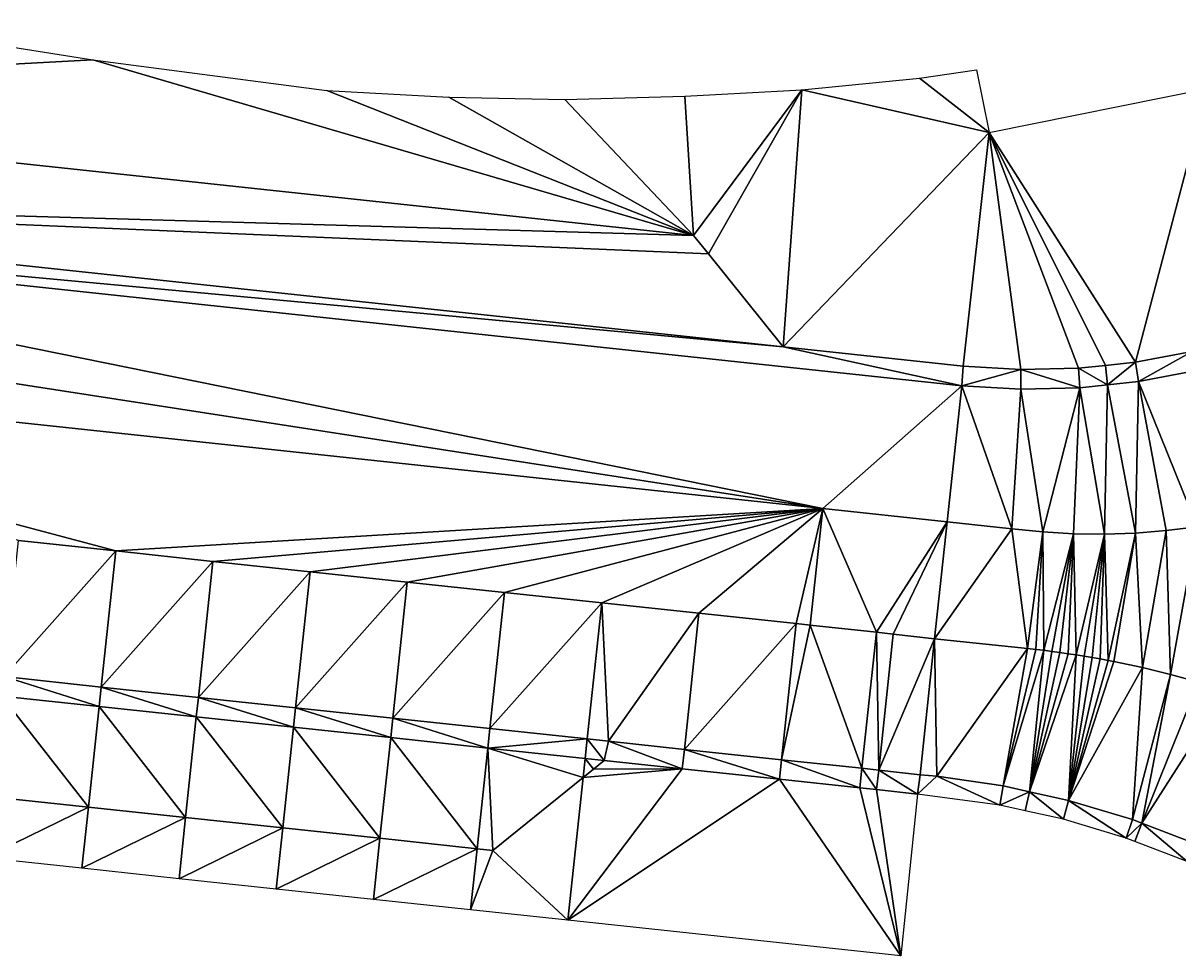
# Model space of a CAD drawing. Header units: millimetres. Extents: x 236046 to 236475, y 140480 to 140633.
# Drawn here: x 236309.53 to 236339.09, y 140524.21 to 140548.07 of the extents above; entities that cross this region are included whole.
import ezdxf

# ---------------------------------------------------------------- set-up
doc = ezdxf.new("R2010")
doc.units = ezdxf.units.MM
doc.layers.add('pas de calque', color=7, linetype='Continuous')

msp = doc.modelspace()

# ---------------------------------------------------------------- linework, layer by layer
at = {"layer": 'pas de calque'}
for points in [[(236311.315, 140547.127, 76.22), (236293.622, 140546.177, 75.969), (236305.383, 140548.07, 76.16), (236311.315, 140547.127, 76.22)], [(236326.678, 140542.641, 76.263), (236293.622, 140546.177, 75.969), (236311.315, 140547.127, 76.22), (236326.678, 140542.641, 76.263)], [(236317.295, 140546.35, 76.276), (236326.678, 140542.641, 76.263), (236311.315, 140547.127, 76.22), (236317.295, 140546.35, 76.276)], [(236333.913, 140546.873, 76.1), (236334.234, 140545.275, 76.1), (236332.46, 140546.661, 76.147), (236333.913, 140546.873, 76.1)], [(236332.46, 140546.661, 76.147), (236334.234, 140545.275, 76.1), (236329.444, 140546.364, 76.244), (236332.46, 140546.661, 76.147)], [(236337.984, 140539.397, 76.441), (236334.234, 140545.275, 76.1), (236339.825, 140546.399, 76.334), (236337.984, 140539.397, 76.441)], [(236339.825, 140546.399, 76.334), (236339.428, 140539.671, 76.49), (236337.984, 140539.397, 76.441), (236339.825, 140546.399, 76.334)], [(236326.678, 140542.641, 76.263), (236293.346, 140543.597, 75.904), (236293.622, 140546.177, 75.969), (236326.678, 140542.641, 76.263)], [(236320.419, 140546.172, 76.298), (236326.678, 140542.641, 76.263), (236317.295, 140546.35, 76.276), (236320.419, 140546.172, 76.298)], [(236323.384, 140546.117, 76.319), (236326.678, 140542.641, 76.263), (236320.419, 140546.172, 76.298), (236323.384, 140546.117, 76.319)], [(236326.454, 140546.203, 76.34), (236326.678, 140542.641, 76.263), (236323.384, 140546.117, 76.319), (236326.454, 140546.203, 76.34)], [(236329.444, 140546.364, 76.244), (236326.678, 140542.641, 76.263), (236326.454, 140546.203, 76.34), (236329.444, 140546.364, 76.244)], [(236327.06, 140542.166, 76.256), (236326.678, 140542.641, 76.263), (236329.444, 140546.364, 76.244), (236327.06, 140542.166, 76.256)], [(236328.973, 140539.786, 76.221), (236327.06, 140542.166, 76.256), (236329.444, 140546.364, 76.244), (236328.973, 140539.786, 76.221)], [(236328.973, 140539.786, 76.221), (236329.444, 140546.364, 76.244), (236334.234, 140545.275, 76.1), (236328.973, 140539.786, 76.221)], [(236328.973, 140539.786, 76.221), (236334.234, 140545.275, 76.1), (236333.577, 140539.294, 76.262), (236328.973, 140539.786, 76.221)], [(236334.234, 140545.275, 76.1), (236335.052, 140539.208, 76.326), (236333.577, 140539.294, 76.262), (236334.234, 140545.275, 76.1)], [(236334.234, 140545.275, 76.1), (236337.984, 140539.397, 76.441), (236337.21, 140539.315, 76.412), (236334.234, 140545.275, 76.1)], [(236334.234, 140545.275, 76.1), (236337.21, 140539.315, 76.412), (236336.522, 140539.242, 76.386), (236334.234, 140545.275, 76.1)], [(236334.234, 140545.275, 76.1), (236336.522, 140539.242, 76.386), (236335.052, 140539.208, 76.326), (236334.234, 140545.275, 76.1)], [(236293.293, 140543.1, 75.904), (236293.346, 140543.597, 75.904), (236328.973, 140539.786, 76.221), (236293.293, 140543.1, 75.904)], [(236327.06, 140542.166, 76.256), (236293.346, 140543.597, 75.904), (236326.678, 140542.641, 76.263), (236327.06, 140542.166, 76.256)], [(236327.06, 140542.166, 76.256), (236328.973, 140539.786, 76.221), (236293.346, 140543.597, 75.904), (236327.06, 140542.166, 76.256)], [(236329.981, 140535.652, 76.321), (236293.107, 140541.358, 75.948), (236293.293, 140543.1, 75.904), (236329.981, 140535.652, 76.321)], [(236293.293, 140543.1, 75.904), (236333.536, 140538.795, 76.262), (236329.981, 140535.652, 76.321), (236293.293, 140543.1, 75.904)], [(236333.536, 140538.795, 76.262), (236293.293, 140543.1, 75.904), (236328.973, 140539.786, 76.221), (236333.536, 140538.795, 76.262)], [(236293.107, 140541.358, 75.948), (236329.981, 140535.652, 76.321), (236292.92, 140539.618, 75.991), (236293.107, 140541.358, 75.948)], [(236309.413, 140534.833, 76.124), (236292.92, 140539.618, 75.991), (236311.899, 140534.567, 76.156), (236309.413, 140534.833, 76.124)], [(236311.899, 140534.567, 76.156), (236292.92, 140539.618, 75.991), (236329.981, 140535.652, 76.321), (236311.899, 140534.567, 76.156)], [(236333.577, 140539.294, 76.262), (236333.536, 140538.795, 76.262), (236328.973, 140539.786, 76.221), (236333.577, 140539.294, 76.262)], [(236337.984, 140539.397, 76.441), (236339.428, 140539.671, 76.49), (236338.057, 140538.902, 76.441), (236337.984, 140539.397, 76.441)], [(236338.057, 140538.902, 76.441), (236339.428, 140539.671, 76.49), (236339.541, 140539.184, 76.49), (236338.057, 140538.902, 76.441)], [(236333.577, 140539.294, 76.262), (236335.052, 140539.208, 76.326), (236333.536, 140538.795, 76.262), (236333.577, 140539.294, 76.262)], [(236336.522, 140539.242, 76.386), (236337.21, 140539.315, 76.412), (236337.263, 140538.818, 76.412), (236336.522, 140539.242, 76.386)], [(236337.984, 140539.397, 76.441), (236337.263, 140538.818, 76.412), (236337.21, 140539.315, 76.412), (236337.984, 140539.397, 76.441)], [(236337.984, 140539.397, 76.441), (236338.057, 140538.902, 76.441), (236337.263, 140538.818, 76.412), (236337.984, 140539.397, 76.441)], [(236333.536, 140538.795, 76.262), (236335.052, 140539.208, 76.326), (236335.044, 140538.707, 76.326), (236333.536, 140538.795, 76.262)], [(236335.044, 140538.707, 76.326), (236335.052, 140539.208, 76.326), (236336.554, 140538.743, 76.386), (236335.044, 140538.707, 76.326)], [(236336.522, 140539.242, 76.386), (236336.554, 140538.743, 76.386), (236335.052, 140539.208, 76.326), (236336.522, 140539.242, 76.386)], [(236337.263, 140538.818, 76.412), (236336.554, 140538.743, 76.386), (236336.522, 140539.242, 76.386), (236337.263, 140538.818, 76.412)], [(236338.057, 140538.902, 76.441), (236339.541, 140539.184, 76.49), (236339.554, 140535.184, 76.644), (236338.057, 140538.902, 76.441)], [(236329.981, 140535.652, 76.321), (236333.536, 140538.795, 76.262), (236333.163, 140535.312, 76.349), (236329.981, 140535.652, 76.321)], [(236333.536, 140538.795, 76.262), (236334.819, 140535.135, 76.431), (236333.163, 140535.312, 76.349), (236333.536, 140538.795, 76.262)], [(236334.819, 140535.135, 76.431), (236333.536, 140538.795, 76.262), (236335.044, 140538.707, 76.326), (236334.819, 140535.135, 76.431)], [(236334.819, 140535.135, 76.431), (236335.044, 140538.707, 76.326), (236335.607, 140535.054, 76.47), (236334.819, 140535.135, 76.431)], [(236335.607, 140535.054, 76.47), (236335.044, 140538.707, 76.326), (236336.554, 140538.743, 76.386), (236335.607, 140535.054, 76.47)], [(236336.397, 140535.009, 76.507), (236335.607, 140535.054, 76.47), (236336.554, 140538.743, 76.386), (236336.397, 140535.009, 76.507)], [(236336.554, 140538.743, 76.386), (236337.189, 140534.999, 76.544), (236336.397, 140535.009, 76.507), (236336.554, 140538.743, 76.386)], [(236336.554, 140538.743, 76.386), (236337.263, 140538.818, 76.412), (236337.189, 140534.999, 76.544), (236336.554, 140538.743, 76.386)], [(236337.263, 140538.818, 76.412), (236337.98, 140535.025, 76.578), (236337.189, 140534.999, 76.544), (236337.263, 140538.818, 76.412)], [(236337.98, 140535.025, 76.578), (236337.263, 140538.818, 76.412), (236338.057, 140538.902, 76.441), (236337.98, 140535.025, 76.578)], [(236338.769, 140535.087, 76.612), (236337.98, 140535.025, 76.578), (236338.057, 140538.902, 76.441), (236338.769, 140535.087, 76.612)], [(236338.057, 140538.902, 76.441), (236339.554, 140535.184, 76.644), (236338.769, 140535.087, 76.612), (236338.057, 140538.902, 76.441)], [(236311.899, 140534.567, 76.156), (236329.981, 140535.652, 76.321), (236314.384, 140534.302, 76.188), (236311.899, 140534.567, 76.156)], [(236316.87, 140534.036, 76.22), (236314.384, 140534.302, 76.188), (236329.981, 140535.652, 76.321), (236316.87, 140534.036, 76.22)], [(236319.356, 140533.77, 76.252), (236316.87, 140534.036, 76.22), (236329.981, 140535.652, 76.321), (236319.356, 140533.77, 76.252)], [(236329.981, 140535.652, 76.321), (236321.842, 140533.505, 76.283), (236319.356, 140533.77, 76.252), (236329.981, 140535.652, 76.321)], [(236329.981, 140535.652, 76.321), (236324.328, 140533.239, 76.315), (236321.842, 140533.505, 76.283), (236329.981, 140535.652, 76.321)], [(236324.328, 140533.239, 76.315), (236329.981, 140535.652, 76.321), (236326.814, 140532.974, 76.347), (236324.328, 140533.239, 76.315)], [(236326.814, 140532.974, 76.347), (236329.981, 140535.652, 76.321), (236329.3, 140532.708, 76.379), (236326.814, 140532.974, 76.347)], [(236329.662, 140532.669, 76.384), (236329.3, 140532.708, 76.379), (236329.981, 140535.652, 76.321), (236329.662, 140532.669, 76.384)], [(236331.354, 140532.488, 76.405), (236329.662, 140532.669, 76.384), (236329.981, 140535.652, 76.321), (236331.354, 140532.488, 76.405)], [(236329.981, 140535.652, 76.321), (236333.163, 140535.312, 76.349), (236331.354, 140532.488, 76.405), (236329.981, 140535.652, 76.321)], [(236331.354, 140532.488, 76.405), (236333.163, 140535.312, 76.349), (236331.785, 140532.442, 76.411), (236331.354, 140532.488, 76.405)], [(236331.785, 140532.442, 76.411), (236333.163, 140535.312, 76.349), (236332.843, 140532.319, 76.425), (236331.785, 140532.442, 76.411)], [(236332.843, 140532.319, 76.425), (236333.163, 140535.312, 76.349), (236334.819, 140535.135, 76.431), (236332.843, 140532.319, 76.425)], [(236338.879, 140531.405, 76.748), (236338.769, 140535.087, 76.612), (236339.554, 140535.184, 76.644), (236338.879, 140531.405, 76.748)], [(236339.596, 140531.207, 76.789), (236338.879, 140531.405, 76.748), (236339.554, 140535.184, 76.644), (236339.596, 140531.207, 76.789)], [(236335.222, 140532.075, 76.55), (236332.843, 140532.319, 76.425), (236334.819, 140535.135, 76.431), (236335.222, 140532.075, 76.55)], [(236335.222, 140532.075, 76.55), (236334.819, 140535.135, 76.431), (236335.607, 140535.054, 76.47), (236335.222, 140532.075, 76.55)], [(236335.429, 140532.051, 76.561), (236335.222, 140532.075, 76.55), (236335.607, 140535.054, 76.47), (236335.429, 140532.051, 76.561)], [(236335.636, 140532.026, 76.571), (236335.429, 140532.051, 76.561), (236335.607, 140535.054, 76.47), (236335.636, 140532.026, 76.571)], [(236336.397, 140535.009, 76.507), (236335.636, 140532.026, 76.571), (236335.607, 140535.054, 76.47), (236336.397, 140535.009, 76.507)], [(236335.842, 140531.999, 76.582), (236335.636, 140532.026, 76.571), (236336.397, 140535.009, 76.507), (236335.842, 140531.999, 76.582)], [(236336.049, 140531.97, 76.593), (236335.842, 140531.999, 76.582), (236336.397, 140535.009, 76.507), (236336.049, 140531.97, 76.593)], [(236336.397, 140535.009, 76.507), (236336.255, 140531.94, 76.604), (236336.049, 140531.97, 76.593), (236336.397, 140535.009, 76.507)], [(236336.461, 140531.908, 76.615), (236336.255, 140531.94, 76.604), (236336.397, 140535.009, 76.507), (236336.461, 140531.908, 76.615)], [(236336.461, 140531.908, 76.615), (236336.397, 140535.009, 76.507), (236337.189, 140534.999, 76.544), (236336.461, 140531.908, 76.615)], [(236336.666, 140531.875, 76.626), (236336.461, 140531.908, 76.615), (236337.189, 140534.999, 76.544), (236336.666, 140531.875, 76.626)], [(236337.189, 140534.999, 76.544), (236336.871, 140531.84, 76.637), (236336.666, 140531.875, 76.626), (236337.189, 140534.999, 76.544)], [(236337.076, 140531.804, 76.648), (236336.871, 140531.84, 76.637), (236337.189, 140534.999, 76.544), (236337.076, 140531.804, 76.648)], [(236337.281, 140531.765, 76.658), (236337.076, 140531.804, 76.648), (236337.189, 140534.999, 76.544), (236337.281, 140531.765, 76.658)], [(236337.281, 140531.765, 76.658), (236337.189, 140534.999, 76.544), (236337.98, 140535.025, 76.578), (236337.281, 140531.765, 76.658)], [(236337.281, 140531.765, 76.658), (236337.98, 140535.025, 76.578), (236337.429, 140531.738, 76.667), (236337.281, 140531.765, 76.658)], [(236338.156, 140531.583, 76.707), (236337.429, 140531.738, 76.667), (236337.98, 140535.025, 76.578), (236338.156, 140531.583, 76.707)], [(236338.769, 140535.087, 76.612), (236338.156, 140531.583, 76.707), (236337.98, 140535.025, 76.578), (236338.769, 140535.087, 76.612)], [(236338.769, 140535.087, 76.612), (236338.879, 140531.405, 76.748), (236338.156, 140531.583, 76.707), (236338.769, 140535.087, 76.612)], [(236309.041, 140531.353, 76.212), (236309.413, 140534.833, 76.124), (236311.899, 140534.567, 76.156), (236309.041, 140531.353, 76.212)], [(236309.041, 140531.353, 76.212), (236311.899, 140534.567, 76.156), (236311.527, 140531.087, 76.243), (236309.041, 140531.353, 76.212)], [(236311.899, 140534.567, 76.156), (236314.384, 140534.302, 76.188), (236311.527, 140531.087, 76.243), (236311.899, 140534.567, 76.156)], [(236311.527, 140531.087, 76.243), (236314.384, 140534.302, 76.188), (236314.013, 140530.822, 76.275), (236311.527, 140531.087, 76.243)], [(236314.384, 140534.302, 76.188), (236316.87, 140534.036, 76.22), (236314.013, 140530.822, 76.275), (236314.384, 140534.302, 76.188)], [(236316.498, 140530.556, 76.307), (236314.013, 140530.822, 76.275), (236316.87, 140534.036, 76.22), (236316.498, 140530.556, 76.307)], [(236316.87, 140534.036, 76.22), (236319.356, 140533.77, 76.252), (236316.498, 140530.556, 76.307), (236316.87, 140534.036, 76.22)], [(236316.498, 140530.556, 76.307), (236319.356, 140533.77, 76.252), (236318.984, 140530.29, 76.339), (236316.498, 140530.556, 76.307)], [(236318.984, 140530.29, 76.339), (236319.356, 140533.77, 76.252), (236321.842, 140533.505, 76.283), (236318.984, 140530.29, 76.339)], [(236321.842, 140533.505, 76.283), (236321.47, 140530.025, 76.371), (236318.984, 140530.29, 76.339), (236321.842, 140533.505, 76.283)], [(236321.842, 140533.505, 76.283), (236324.328, 140533.239, 76.315), (236321.47, 140530.025, 76.371), (236321.842, 140533.505, 76.283)], [(236321.47, 140530.025, 76.371), (236324.328, 140533.239, 76.315), (236323.956, 140529.759, 76.403), (236321.47, 140530.025, 76.371)], [(236323.956, 140529.759, 76.403), (236324.328, 140533.239, 76.315), (236324.504, 140529.7, 76.41), (236323.956, 140529.759, 76.403)], [(236324.328, 140533.239, 76.315), (236326.814, 140532.974, 76.347), (236324.504, 140529.7, 76.41), (236324.328, 140533.239, 76.315)], [(236324.504, 140529.7, 76.41), (236326.814, 140532.974, 76.347), (236326.442, 140529.493, 76.435), (236324.504, 140529.7, 76.41)], [(236326.814, 140532.974, 76.347), (236329.3, 140532.708, 76.379), (236326.442, 140529.493, 76.435), (236326.814, 140532.974, 76.347)], [(236326.442, 140529.493, 76.435), (236329.3, 140532.708, 76.379), (236328.928, 140529.228, 76.467), (236326.442, 140529.493, 76.435)], [(236329.3, 140532.708, 76.379), (236329.662, 140532.669, 76.384), (236328.928, 140529.228, 76.467), (236329.3, 140532.708, 76.379)], [(236329.662, 140532.669, 76.384), (236330.982, 140529.008, 76.493), (236328.928, 140529.228, 76.467), (236329.662, 140532.669, 76.384)], [(236331.354, 140532.488, 76.405), (236330.982, 140529.008, 76.493), (236329.662, 140532.669, 76.384), (236331.354, 140532.488, 76.405)], [(236331.354, 140532.488, 76.405), (236331.413, 140528.962, 76.498), (236330.982, 140529.008, 76.493), (236331.354, 140532.488, 76.405)], [(236331.785, 140532.442, 76.411), (236331.413, 140528.962, 76.498), (236331.354, 140532.488, 76.405), (236331.785, 140532.442, 76.411)], [(236332.843, 140532.319, 76.425), (236331.413, 140528.962, 76.498), (236331.785, 140532.442, 76.411), (236332.843, 140532.319, 76.425)], [(236332.47, 140528.84, 76.512), (236331.413, 140528.962, 76.498), (236332.843, 140532.319, 76.425), (236332.47, 140528.84, 76.512)], [(236332.47, 140528.84, 76.512), (236332.843, 140532.319, 76.425), (236332.902, 140528.803, 76.534), (236332.47, 140528.84, 76.512)], [(236332.843, 140532.319, 76.425), (236335.222, 140532.075, 76.55), (236332.902, 140528.803, 76.534), (236332.843, 140532.319, 76.425)], [(236332.902, 140528.803, 76.534), (236335.222, 140532.075, 76.55), (236334.594, 140528.558, 76.625), (236332.902, 140528.803, 76.534)], [(236334.594, 140528.558, 76.625), (236335.222, 140532.075, 76.55), (236335.429, 140532.051, 76.561), (236334.594, 140528.558, 76.625)], [(236334.594, 140528.558, 76.625), (236335.429, 140532.051, 76.561), (236335.636, 140532.026, 76.571), (236334.594, 140528.558, 76.625)], [(236334.594, 140528.558, 76.625), (236335.636, 140532.026, 76.571), (236335.269, 140528.409, 76.663), (236334.594, 140528.558, 76.625)], [(236335.636, 140532.026, 76.571), (236335.842, 140531.999, 76.582), (236335.269, 140528.409, 76.663), (236335.636, 140532.026, 76.571)], [(236335.842, 140531.999, 76.582), (236336.049, 140531.97, 76.593), (236335.269, 140528.409, 76.663), (236335.842, 140531.999, 76.582)], [(236336.049, 140531.97, 76.593), (236336.255, 140531.94, 76.604), (236335.269, 140528.409, 76.663), (236336.049, 140531.97, 76.593)], [(236336.255, 140531.94, 76.604), (236336.461, 140531.908, 76.615), (236335.269, 140528.409, 76.663), (236336.255, 140531.94, 76.604)], [(236336.461, 140531.908, 76.615), (236336.264, 140528.188, 76.719), (236335.269, 140528.409, 76.663), (236336.461, 140531.908, 76.615)], [(236336.264, 140528.188, 76.719), (236336.461, 140531.908, 76.615), (236336.666, 140531.875, 76.626), (236336.264, 140528.188, 76.719)], [(236336.871, 140531.84, 76.637), (236336.264, 140528.188, 76.719), (236336.666, 140531.875, 76.626), (236336.871, 140531.84, 76.637)], [(236336.871, 140531.84, 76.637), (236337.076, 140531.804, 76.648), (236336.264, 140528.188, 76.719), (236336.871, 140531.84, 76.637)], [(236337.076, 140531.804, 76.648), (236337.281, 140531.765, 76.658), (236336.264, 140528.188, 76.719), (236337.076, 140531.804, 76.648)], [(236337.281, 140531.765, 76.658), (236337.429, 140531.738, 76.667), (236336.264, 140528.188, 76.719), (236337.281, 140531.765, 76.658)], [(236336.264, 140528.188, 76.719), (236337.429, 140531.738, 76.667), (236338.156, 140531.583, 76.707), (236336.264, 140528.188, 76.719)], [(236311.474, 140530.59, 76.243), (236308.988, 140530.856, 76.212), (236309.041, 140531.353, 76.212), (236311.474, 140530.59, 76.243)], [(236309.041, 140531.353, 76.212), (236311.527, 140531.087, 76.243), (236311.474, 140530.59, 76.243), (236309.041, 140531.353, 76.212)], [(236337.902, 140527.695, 76.815), (236336.264, 140528.188, 76.719), (236338.156, 140531.583, 76.707), (236337.902, 140527.695, 76.815)], [(236338.156, 140531.583, 76.707), (236338.879, 140531.405, 76.748), (236337.902, 140527.695, 76.815), (236338.156, 140531.583, 76.707)], [(236338.879, 140531.405, 76.748), (236338.139, 140527.604, 76.829), (236337.902, 140527.695, 76.815), (236338.879, 140531.405, 76.748)], [(236339.596, 140531.207, 76.789), (236338.139, 140527.604, 76.829), (236338.879, 140531.405, 76.748), (236339.596, 140531.207, 76.789)], [(236311.527, 140531.087, 76.243), (236313.959, 140530.324, 76.275), (236311.474, 140530.59, 76.243), (236311.527, 140531.087, 76.243)], [(236313.959, 140530.324, 76.275), (236311.527, 140531.087, 76.243), (236314.013, 140530.822, 76.275), (236313.959, 140530.324, 76.275)], [(236339.596, 140531.207, 76.789), (236340.307, 140530.987, 76.83), (236338.139, 140527.604, 76.829), (236339.596, 140531.207, 76.789)], [(236308.712, 140528.28, 76.276), (236308.988, 140530.856, 76.212), (236311.198, 140528.015, 76.308), (236308.712, 140528.28, 76.276)], [(236311.474, 140530.59, 76.243), (236311.198, 140528.015, 76.308), (236308.988, 140530.856, 76.212), (236311.474, 140530.59, 76.243)], [(236316.445, 140530.059, 76.307), (236313.959, 140530.324, 76.275), (236314.013, 140530.822, 76.275), (236316.445, 140530.059, 76.307)], [(236316.498, 140530.556, 76.307), (236316.445, 140530.059, 76.307), (236314.013, 140530.822, 76.275), (236316.498, 140530.556, 76.307)], [(236338.139, 140527.604, 76.829), (236340.307, 140530.987, 76.83), (236339.499, 140527.082, 76.912), (236338.139, 140527.604, 76.829)], [(236313.684, 140527.749, 76.34), (236311.198, 140528.015, 76.308), (236311.474, 140530.59, 76.243), (236313.684, 140527.749, 76.34)], [(236313.959, 140530.324, 76.275), (236313.684, 140527.749, 76.34), (236311.474, 140530.59, 76.243), (236313.959, 140530.324, 76.275)], [(236316.498, 140530.556, 76.307), (236318.931, 140529.793, 76.339), (236316.445, 140530.059, 76.307), (236316.498, 140530.556, 76.307)], [(236316.498, 140530.556, 76.307), (236318.984, 140530.29, 76.339), (236318.931, 140529.793, 76.339), (236316.498, 140530.556, 76.307)], [(236313.684, 140527.749, 76.34), (236313.959, 140530.324, 76.275), (236316.17, 140527.483, 76.372), (236313.684, 140527.749, 76.34)], [(236313.959, 140530.324, 76.275), (236316.445, 140530.059, 76.307), (236316.17, 140527.483, 76.372), (236313.959, 140530.324, 76.275)], [(236318.984, 140530.29, 76.339), (236321.417, 140529.527, 76.371), (236318.931, 140529.793, 76.339), (236318.984, 140530.29, 76.339)], [(236318.984, 140530.29, 76.339), (236321.47, 140530.025, 76.371), (236321.417, 140529.527, 76.371), (236318.984, 140530.29, 76.339)], [(236318.656, 140527.218, 76.404), (236316.17, 140527.483, 76.372), (236316.445, 140530.059, 76.307), (236318.656, 140527.218, 76.404)], [(236318.656, 140527.218, 76.404), (236316.445, 140530.059, 76.307), (236318.931, 140529.793, 76.339), (236318.656, 140527.218, 76.404)], [(236321.417, 140529.527, 76.371), (236321.47, 140530.025, 76.371), (236323.956, 140529.759, 76.403), (236321.417, 140529.527, 76.371)], [(236318.656, 140527.218, 76.404), (236318.931, 140529.793, 76.339), (236321.142, 140526.952, 76.436), (236318.656, 140527.218, 76.404)], [(236318.931, 140529.793, 76.339), (236321.417, 140529.527, 76.371), (236321.142, 140526.952, 76.436), (236318.931, 140529.793, 76.339)], [(236321.142, 140526.952, 76.436), (236321.417, 140529.527, 76.371), (236321.546, 140526.909, 76.441), (236321.142, 140526.952, 76.436)], [(236323.956, 140529.759, 76.403), (236323.903, 140529.262, 76.403), (236321.417, 140529.527, 76.371), (236323.956, 140529.759, 76.403)], [(236321.417, 140529.527, 76.371), (236323.851, 140528.774, 76.415), (236321.546, 140526.909, 76.441), (236321.417, 140529.527, 76.371)], [(236321.417, 140529.527, 76.371), (236323.903, 140529.262, 76.403), (236323.851, 140528.774, 76.415), (236321.417, 140529.527, 76.371)], [(236323.956, 140529.759, 76.403), (236324.389, 140529.21, 76.409), (236323.903, 140529.262, 76.403), (236323.956, 140529.759, 76.403)], [(236323.956, 140529.759, 76.403), (236324.504, 140529.7, 76.41), (236324.389, 140529.21, 76.409), (236323.956, 140529.759, 76.403)], [(236324.504, 140529.7, 76.41), (236326.389, 140528.996, 76.435), (236324.389, 140529.21, 76.409), (236324.504, 140529.7, 76.41)], [(236326.442, 140529.493, 76.435), (236326.389, 140528.996, 76.435), (236324.504, 140529.7, 76.41), (236326.442, 140529.493, 76.435)], [(236324.115, 140528.989, 76.412), (236323.851, 140528.774, 76.415), (236323.903, 140529.262, 76.403), (236324.115, 140528.989, 76.412)], [(236323.903, 140529.262, 76.403), (236324.389, 140529.21, 76.409), (236324.115, 140528.989, 76.412), (236323.903, 140529.262, 76.403)], [(236326.389, 140528.996, 76.435), (236326.442, 140529.493, 76.435), (236328.874, 140528.731, 76.467), (236326.389, 140528.996, 76.435)], [(236328.874, 140528.731, 76.467), (236326.442, 140529.493, 76.435), (236328.928, 140529.228, 76.467), (236328.874, 140528.731, 76.467)], [(236323.851, 140528.774, 76.415), (236326.389, 140528.996, 76.435), (236323.46, 140525.12, 76.649), (236323.851, 140528.774, 76.415)], [(236323.46, 140525.12, 76.649), (236326.389, 140528.996, 76.435), (236328.874, 140528.731, 76.467), (236323.46, 140525.12, 76.649)], [(236323.851, 140528.774, 76.415), (236324.115, 140528.989, 76.412), (236326.389, 140528.996, 76.435), (236323.851, 140528.774, 76.415)], [(236326.389, 140528.996, 76.435), (236324.115, 140528.989, 76.412), (236324.389, 140529.21, 76.409), (236326.389, 140528.996, 76.435)], [(236330.929, 140528.511, 76.493), (236328.874, 140528.731, 76.467), (236328.928, 140529.228, 76.467), (236330.929, 140528.511, 76.493)], [(236330.982, 140529.008, 76.493), (236330.929, 140528.511, 76.493), (236328.928, 140529.228, 76.467), (236330.982, 140529.008, 76.493)], [(236330.929, 140528.511, 76.493), (236330.982, 140529.008, 76.493), (236331.358, 140528.465, 76.498), (236330.929, 140528.511, 76.493)], [(236331.358, 140528.465, 76.498), (236330.982, 140529.008, 76.493), (236331.413, 140528.962, 76.498), (236331.358, 140528.465, 76.498)], [(236331.413, 140528.962, 76.498), (236332.409, 140528.344, 76.512), (236331.358, 140528.465, 76.498), (236331.413, 140528.962, 76.498)], [(236332.409, 140528.344, 76.512), (236331.413, 140528.962, 76.498), (236332.47, 140528.84, 76.512), (236332.409, 140528.344, 76.512)], [(236323.46, 140525.12, 76.649), (236321.546, 140526.909, 76.441), (236323.851, 140528.774, 76.415), (236323.46, 140525.12, 76.649)], [(236331.975, 140524.209, 76.595), (236323.46, 140525.12, 76.649), (236328.874, 140528.731, 76.467), (236331.975, 140524.209, 76.595)], [(236330.929, 140528.511, 76.493), (236331.975, 140524.209, 76.595), (236328.874, 140528.731, 76.467), (236330.929, 140528.511, 76.493)], [(236332.47, 140528.84, 76.512), (236332.902, 140528.803, 76.534), (236332.409, 140528.344, 76.512), (236332.47, 140528.84, 76.512)], [(236332.409, 140528.344, 76.512), (236332.902, 140528.803, 76.534), (236334.507, 140528.065, 76.625), (236332.409, 140528.344, 76.512)], [(236334.594, 140528.558, 76.625), (236334.507, 140528.065, 76.625), (236332.902, 140528.803, 76.534), (236334.594, 140528.558, 76.625)], [(236331.358, 140528.465, 76.498), (236331.975, 140524.209, 76.595), (236330.929, 140528.511, 76.493), (236331.358, 140528.465, 76.498)], [(236331.975, 140524.209, 76.595), (236331.358, 140528.465, 76.498), (236332.409, 140528.344, 76.512), (236331.975, 140524.209, 76.595)], [(236335.269, 140528.409, 76.663), (236334.507, 140528.065, 76.625), (236334.594, 140528.558, 76.625), (236335.269, 140528.409, 76.663)], [(236335.269, 140528.409, 76.663), (236335.161, 140527.92, 76.663), (236334.507, 140528.065, 76.625), (236335.269, 140528.409, 76.663)], [(236335.269, 140528.409, 76.663), (236336.138, 140527.704, 76.719), (236335.161, 140527.92, 76.663), (236335.269, 140528.409, 76.663)], [(236336.138, 140527.704, 76.719), (236335.269, 140528.409, 76.663), (236336.264, 140528.188, 76.719), (236336.138, 140527.704, 76.719)], [(236308.712, 140528.28, 76.276), (236311.198, 140528.015, 76.308), (236308.545, 140526.714, 76.458), (236308.712, 140528.28, 76.276)], [(236336.264, 140528.188, 76.719), (236337.74, 140527.222, 76.815), (236336.138, 140527.704, 76.719), (236336.264, 140528.188, 76.719)], [(236336.264, 140528.188, 76.719), (236337.902, 140527.695, 76.815), (236337.74, 140527.222, 76.815), (236336.264, 140528.188, 76.719)], [(236308.545, 140526.714, 76.458), (236311.198, 140528.015, 76.308), (236311.031, 140526.449, 76.49), (236308.545, 140526.714, 76.458)], [(236311.198, 140528.015, 76.308), (236313.684, 140527.749, 76.34), (236311.031, 140526.449, 76.49), (236311.198, 140528.015, 76.308)], [(236313.517, 140526.183, 76.522), (236311.031, 140526.449, 76.49), (236313.684, 140527.749, 76.34), (236313.517, 140526.183, 76.522)], [(236313.517, 140526.183, 76.522), (236313.684, 140527.749, 76.34), (236316.17, 140527.483, 76.372), (236313.517, 140526.183, 76.522)], [(236313.517, 140526.183, 76.522), (236316.17, 140527.483, 76.372), (236316.003, 140525.917, 76.553), (236313.517, 140526.183, 76.522)], [(236316.003, 140525.917, 76.553), (236316.17, 140527.483, 76.372), (236318.656, 140527.218, 76.404), (236316.003, 140525.917, 76.553)], [(236337.74, 140527.222, 76.815), (236337.902, 140527.695, 76.815), (236338.139, 140527.604, 76.829), (236337.74, 140527.222, 76.815)], [(236337.74, 140527.222, 76.815), (236338.139, 140527.604, 76.829), (236337.96, 140527.137, 76.829), (236337.74, 140527.222, 76.815)], [(236338.139, 140527.604, 76.829), (236339.302, 140526.622, 76.912), (236337.96, 140527.137, 76.829), (236338.139, 140527.604, 76.829)], [(236338.139, 140527.604, 76.829), (236339.499, 140527.082, 76.912), (236339.302, 140526.622, 76.912), (236338.139, 140527.604, 76.829)], [(236318.656, 140527.218, 76.404), (236318.488, 140525.652, 76.585), (236316.003, 140525.917, 76.553), (236318.656, 140527.218, 76.404)], [(236321.142, 140526.952, 76.436), (236318.488, 140525.652, 76.585), (236318.656, 140527.218, 76.404), (236321.142, 140526.952, 76.436)], [(236320.974, 140525.386, 76.617), (236318.488, 140525.652, 76.585), (236321.142, 140526.952, 76.436), (236320.974, 140525.386, 76.617)], [(236320.974, 140525.386, 76.617), (236321.142, 140526.952, 76.436), (236321.546, 140526.909, 76.441), (236320.974, 140525.386, 76.617)], [(236323.46, 140525.12, 76.649), (236320.974, 140525.386, 76.617), (236321.546, 140526.909, 76.441), (236323.46, 140525.12, 76.649)]]:
    msp.add_3dface(points, dxfattribs=at)

doc.saveas('drawing.dxf')
